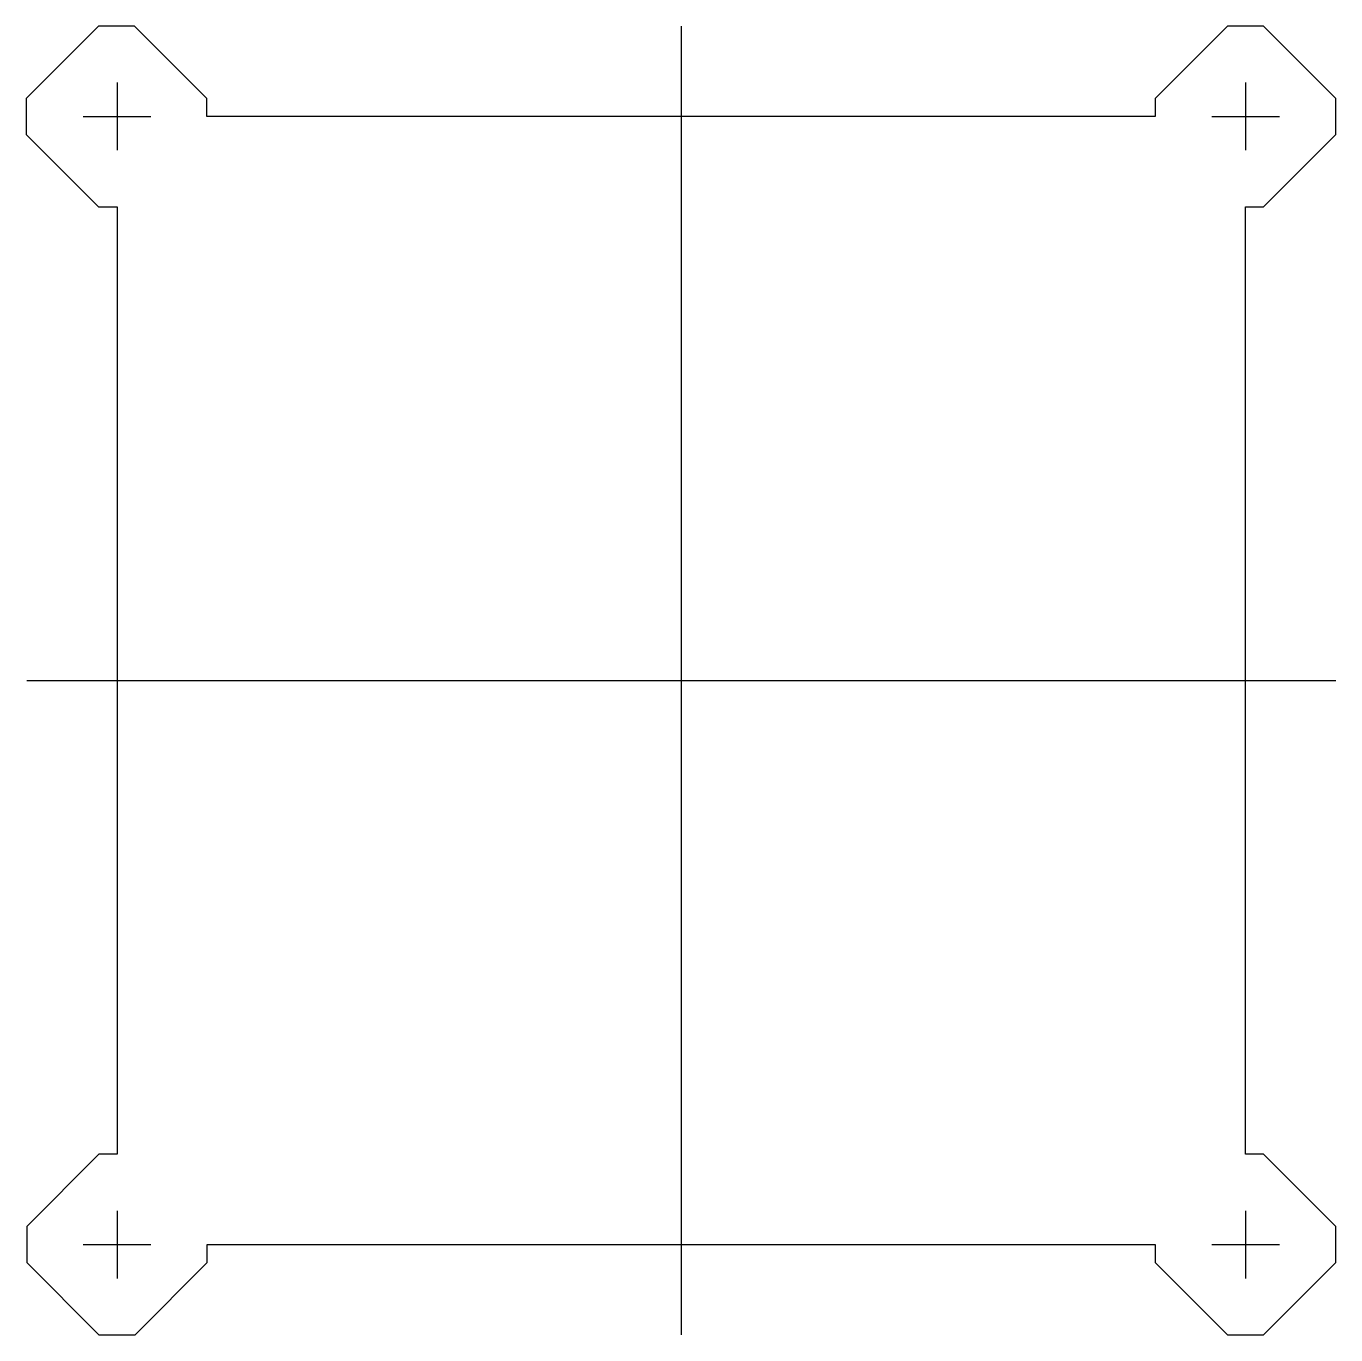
# Model space of a CAD drawing. Header units: millimetres. Extents: x 0 to 58.1, y -58 to 0.
import ezdxf

# ---------------------------------------------------------------- set-up
doc = ezdxf.new("R2010")
doc.units = ezdxf.units.MM
doc.layers.get('0').update_dxf_attribs({"linetype": 'CONTINUOUS'})

msp = doc.modelspace()

# ---------------------------------------------------------------- linework, layer by layer
for p, q in [((29.06, -0.035), (29.06, -58.035)), ((4.06, -2.535), (4.06, -5.535)), ((54.06, -2.535), (54.06, -5.535)), ((2.56, -4.035), (5.56, -4.035)), ((52.56, -4.035), (55.56, -4.035)), ((0.06, -29.035), (58.06, -29.035)), ((4.06, -52.535), (4.06, -55.535)), ((54.06, -52.535), (54.06, -55.535)), ((2.56, -54.035), (5.56, -54.035)), ((52.56, -54.035), (55.56, -54.035))]:
    msp.add_line(p, q)
msp.add_lwpolyline([(8.035, -4.035), (8.035, -3.235), (4.835, -0.035), (3.235, -0.035), (0.035, -3.235), (0.035, -4.835), (3.235, -8.035), (4.06, -8.035), (4.06, -50.035), (3.26, -50.035), (0.06, -53.235), (0.06, -54.835), (3.26, -58.035), (4.86, -58.035), (8.06, -54.835), (8.06, -54.035), (50.06, -54.035), (50.06, -54.835), (53.26, -58.035), (54.86, -58.035), (58.06, -54.835), (58.06, -53.235), (54.86, -50.035), (54.06, -50.035), (54.06, -8.035), (54.86, -8.035), (58.06, -4.835), (58.06, -3.235), (54.86, -0.035), (53.26, -0.035), (50.06, -3.235), (50.06, -4.035)], close=True)

doc.saveas('drawing.dxf')
